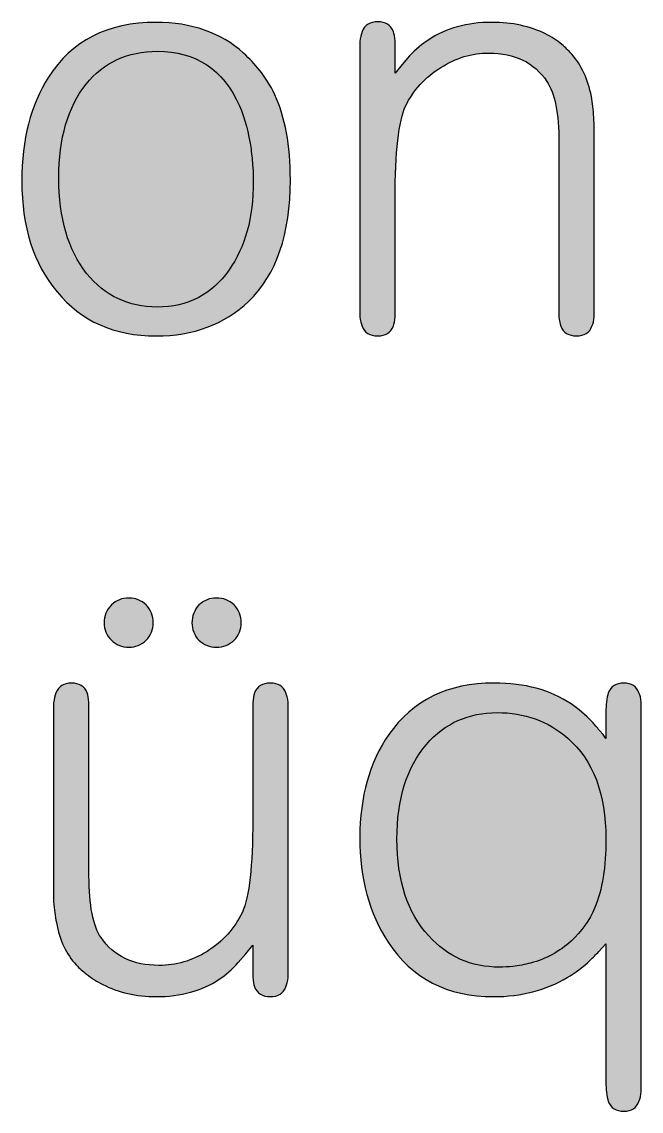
# Model space of a CAD drawing. Header units: centimetres. Extents: x -18.6 to 18.8, y -13 to 11.8.
# Drawn here: x -13.754 to -13.382, y -11.797 to -11.143 of the extents above; entities that cross this region are included whole.
import ezdxf

# ---------------------------------------------------------------- set-up
doc = ezdxf.new("R2010")
doc.units = ezdxf.units.CM
doc.header["$MEASUREMENT"] = 0
doc.layers.add('Layer 1', color=7, linetype='Continuous')

msp = doc.modelspace()

# ---------------------------------------------------------------- hatches: boundary and pattern name
at = {"layer": 'Layer 1', "true_color": 0x373435}
h = msp.add_hatch(color=250, dxfattribs=at)
edge = h.paths.add_edge_path()
edge.add_spline(control_points=[(-13.5931, -11.23782), (-13.5931, -11.27047), (-13.60144, -11.29477), (-13.61813, -11.31075), (-13.63272, -11.32464), (-13.65126, -11.33158), (-13.67373, -11.33158), (-13.69876, -11.33158), (-13.71857, -11.32279), (-13.73316, -11.30519), (-13.7473, -11.28829), (-13.75436, -11.26606), (-13.75436, -11.23851), (-13.75436, -11.21374), (-13.74903, -11.19301), (-13.73837, -11.17635), (-13.72447, -11.15435), (-13.70293, -11.14335), (-13.67373, -11.14335), (-13.65242, -11.14335), (-13.63493, -11.14949), (-13.62125, -11.16177), (-13.61755, -11.16524), (-13.61442, -11.16859), (-13.61187, -11.17183), (-13.60816, -11.17623), (-13.60504, -11.18121), (-13.60249, -11.18677), (-13.59623, -11.20019), (-13.5931, -11.21721), (-13.5931, -11.23782)], knot_values=[0, 0, 0, 0, 0.1, 0.1, 0.1, 0.2, 0.2, 0.2, 0.3, 0.3, 0.3, 0.4, 0.4, 0.4, 0.5, 0.5, 0.5, 0.6, 0.6, 0.6, 0.7, 0.7, 0.7, 0.8, 0.8, 0.8, 0.9, 0.9, 0.9, 1, 1, 1, 1], degree=3, periodic=1)
h = msp.add_hatch(color=250, dxfattribs=at)
edge = h.paths.add_edge_path()
edge.add_spline(control_points=[(-13.41065, -11.32013), (-13.41089, -11.32245), (-13.41134, -11.32429), (-13.41204, -11.32568), (-13.41343, -11.32962), (-13.41655, -11.33158), (-13.42143, -11.33158), (-13.42606, -11.33158), (-13.42919, -11.32962), (-13.4308, -11.32568), (-13.43127, -11.32429), (-13.43161, -11.32245), (-13.43185, -11.32013), (-13.43185, -11.32013), (-13.43185, -11.21559), (-13.43185, -11.21559), (-13.43185, -11.198), (-13.43429, -11.18572), (-13.43915, -11.17878), (-13.44679, -11.16743), (-13.45837, -11.16177), (-13.4739, -11.16177), (-13.4841, -11.16177), (-13.49371, -11.16466), (-13.50274, -11.17045), (-13.51225, -11.17623), (-13.51931, -11.18399), (-13.52395, -11.19371), (-13.52812, -11.20251), (-13.5302, -11.22103), (-13.5302, -11.24927), (-13.5302, -11.24927), (-13.5302, -11.32013), (-13.5302, -11.32013), (-13.53044, -11.32245), (-13.53078, -11.32429), (-13.53124, -11.32568), (-13.53286, -11.32962), (-13.536, -11.33158), (-13.54063, -11.33158), (-13.5455, -11.33158), (-13.54862, -11.32962), (-13.55001, -11.32568), (-13.55072, -11.32429), (-13.55117, -11.32245), (-13.55141, -11.32013), (-13.55141, -11.32013), (-13.55141, -11.15482), (-13.55141, -11.15482), (-13.55117, -11.1525), (-13.55072, -11.15053), (-13.55001, -11.14891), (-13.54839, -11.14498), (-13.54526, -11.14301), (-13.54063, -11.14301), (-13.536, -11.14301), (-13.53286, -11.14498), (-13.53124, -11.14891), (-13.53078, -11.1503), (-13.53044, -11.15215), (-13.5302, -11.15446), (-13.5302, -11.15446), (-13.5302, -11.17391), (-13.5302, -11.17391), (-13.5302, -11.17391), (-13.52603, -11.16871), (-13.52603, -11.16871), (-13.52603, -11.16871), (-13.52152, -11.1635), (-13.52152, -11.1635), (-13.5178, -11.15956), (-13.51399, -11.15632), (-13.51004, -11.15377), (-13.49962, -11.14683), (-13.48699, -11.14335), (-13.47216, -11.14335), (-13.45988, -11.14335), (-13.44911, -11.14567), (-13.43984, -11.1503), (-13.43637, -11.15215), (-13.43312, -11.15424), (-13.43011, -11.15656), (-13.42803, -11.1584), (-13.42606, -11.16037), (-13.4242, -11.16246), (-13.41841, -11.16894), (-13.41447, -11.17738), (-13.41239, -11.1878), (-13.41169, -11.19174), (-13.41123, -11.19591), (-13.411, -11.20032), (-13.411, -11.20032), (-13.41065, -11.20553), (-13.41065, -11.20553), (-13.41065, -11.20553), (-13.41065, -11.32013), (-13.41065, -11.32013)], knot_values=[0, 0, 0, 0, 0.03125, 0.03125, 0.03125, 0.0625, 0.0625, 0.0625, 0.09375, 0.09375, 0.09375, 0.125, 0.125, 0.125, 0.15625, 0.15625, 0.15625, 0.1875, 0.1875, 0.1875, 0.21875, 0.21875, 0.21875, 0.25, 0.25, 0.25, 0.28125, 0.28125, 0.28125, 0.3125, 0.3125, 0.3125, 0.34375, 0.34375, 0.34375, 0.375, 0.375, 0.375, 0.40625, 0.40625, 0.40625, 0.4375, 0.4375, 0.4375, 0.46875, 0.46875, 0.46875, 0.5, 0.5, 0.5, 0.53125, 0.53125, 0.53125, 0.5625, 0.5625, 0.5625, 0.59375, 0.59375, 0.59375, 0.625, 0.625, 0.625, 0.65625, 0.65625, 0.65625, 0.6875, 0.6875, 0.6875, 0.71875, 0.71875, 0.71875, 0.75, 0.75, 0.75, 0.78125, 0.78125, 0.78125, 0.8125, 0.8125, 0.8125, 0.84375, 0.84375, 0.84375, 0.875, 0.875, 0.875, 0.90625, 0.90625, 0.90625, 0.9375, 0.9375, 0.9375, 0.96875, 0.96875, 0.96875, 1, 1, 1, 1], degree=3, periodic=1)
h = msp.add_hatch(color=250, dxfattribs=at)
edge = h.paths.add_edge_path()
edge.add_spline(control_points=[(-13.61535, -11.23887), (-13.61535, -11.23608), (-13.61546, -11.2333), (-13.61569, -11.23053), (-13.61593, -11.22682), (-13.61627, -11.22311), (-13.61674, -11.21941), (-13.61813, -11.20969), (-13.62044, -11.20101), (-13.62369, -11.19337), (-13.63341, -11.1716), (-13.64987, -11.16072), (-13.67304, -11.16072), (-13.69087, -11.16072), (-13.70513, -11.16732), (-13.71578, -11.18051), (-13.72668, -11.19417), (-13.73212, -11.21293), (-13.73212, -11.23677), (-13.73212, -11.26085), (-13.72656, -11.27995), (-13.71544, -11.29408), (-13.70455, -11.30751), (-13.69042, -11.31422), (-13.67304, -11.31422), (-13.65474, -11.31422), (-13.64037, -11.30682), (-13.62994, -11.292), (-13.62021, -11.27834), (-13.61535, -11.26063), (-13.61535, -11.23887)], knot_values=[0, 0, 0, 0, 0.1, 0.1, 0.1, 0.2, 0.2, 0.2, 0.3, 0.3, 0.3, 0.4, 0.4, 0.4, 0.5, 0.5, 0.5, 0.6, 0.6, 0.6, 0.7, 0.7, 0.7, 0.8, 0.8, 0.8, 0.9, 0.9, 0.9, 1, 1, 1, 1], degree=3, periodic=1)
h = msp.add_hatch(color=250, dxfattribs=at)
edge = h.paths.add_edge_path()
edge.add_spline(control_points=[(-13.67545, -11.50384), (-13.67545, -11.50778), (-13.67684, -11.51126), (-13.67961, -11.51426), (-13.68264, -11.51704), (-13.68611, -11.51844), (-13.69004, -11.51844), (-13.69421, -11.51844), (-13.6977, -11.51704), (-13.70047, -11.51426), (-13.70349, -11.51126), (-13.70499, -11.50778), (-13.70499, -11.50384), (-13.70499, -11.49968), (-13.70349, -11.49609), (-13.70047, -11.49308), (-13.6977, -11.4903), (-13.69421, -11.48891), (-13.69004, -11.48891), (-13.68611, -11.48891), (-13.68264, -11.4903), (-13.67961, -11.49308), (-13.67684, -11.49609), (-13.67545, -11.49968), (-13.67545, -11.50384)], knot_values=[0, 0, 0, 0, 0.125, 0.125, 0.125, 0.25, 0.25, 0.25, 0.375, 0.375, 0.375, 0.5, 0.5, 0.5, 0.625, 0.625, 0.625, 0.75, 0.75, 0.75, 0.875, 0.875, 0.875, 1, 1, 1, 1], degree=3, periodic=1)
h = msp.add_hatch(color=250, dxfattribs=at)
edge = h.paths.add_edge_path()
edge.add_spline(control_points=[(-13.62262, -11.50384), (-13.62262, -11.50778), (-13.62402, -11.51126), (-13.62679, -11.51426), (-13.62981, -11.51704), (-13.63339, -11.51844), (-13.63757, -11.51844), (-13.64151, -11.51844), (-13.64498, -11.51704), (-13.64799, -11.51426), (-13.65077, -11.51126), (-13.65217, -11.50778), (-13.65217, -11.50384), (-13.65217, -11.49968), (-13.65077, -11.49609), (-13.64799, -11.49308), (-13.64498, -11.4903), (-13.64151, -11.48891), (-13.63757, -11.48891), (-13.63339, -11.48891), (-13.62981, -11.4903), (-13.62679, -11.49308), (-13.62402, -11.49609), (-13.62262, -11.49968), (-13.62262, -11.50384)], knot_values=[0, 0, 0, 0, 0.125, 0.125, 0.125, 0.25, 0.25, 0.25, 0.375, 0.375, 0.375, 0.5, 0.5, 0.5, 0.625, 0.625, 0.625, 0.75, 0.75, 0.75, 0.875, 0.875, 0.875, 1, 1, 1, 1], degree=3, periodic=1)
h = msp.add_hatch(color=250, dxfattribs=at)
edge = h.paths.add_edge_path()
edge.add_spline(control_points=[(-13.73522, -11.55178), (-13.73499, -11.54946), (-13.73453, -11.54749), (-13.73383, -11.54587), (-13.73222, -11.54193), (-13.72909, -11.53996), (-13.72445, -11.53996), (-13.71982, -11.53996), (-13.71669, -11.54193), (-13.71506, -11.54587), (-13.71461, -11.54726), (-13.71426, -11.54911), (-13.71403, -11.55143), (-13.71403, -11.55143), (-13.71403, -11.65562), (-13.71403, -11.65562), (-13.71403, -11.67344), (-13.71159, -11.68583), (-13.70673, -11.69277), (-13.69908, -11.70389), (-13.68749, -11.70945), (-13.67197, -11.70945), (-13.66178, -11.70945), (-13.65217, -11.70667), (-13.64312, -11.70111), (-13.63363, -11.69509), (-13.62656, -11.68722), (-13.62192, -11.67749), (-13.61775, -11.66824), (-13.61567, -11.64971), (-13.61567, -11.62193), (-13.61567, -11.62193), (-13.61567, -11.55178), (-13.61567, -11.55178), (-13.61544, -11.54946), (-13.61509, -11.54749), (-13.61463, -11.54587), (-13.61301, -11.54193), (-13.60988, -11.53996), (-13.60524, -11.53996), (-13.60038, -11.53996), (-13.59725, -11.54193), (-13.59587, -11.54587), (-13.59517, -11.54726), (-13.59471, -11.54911), (-13.59448, -11.55143), (-13.59448, -11.55143), (-13.59448, -11.71674), (-13.59448, -11.71674), (-13.59471, -11.71906), (-13.59517, -11.7209), (-13.59587, -11.7223), (-13.59725, -11.72624), (-13.60038, -11.7282), (-13.60524, -11.7282), (-13.60988, -11.7282), (-13.61301, -11.72624), (-13.61463, -11.7223), (-13.61509, -11.7209), (-13.61544, -11.71906), (-13.61567, -11.71674), (-13.61567, -11.71674), (-13.61567, -11.69729), (-13.61567, -11.69729), (-13.61567, -11.69729), (-13.61984, -11.7025), (-13.61984, -11.7025), (-13.61984, -11.7025), (-13.62436, -11.70771), (-13.62436, -11.70771), (-13.62807, -11.71188), (-13.63189, -11.71524), (-13.63582, -11.71778), (-13.64625, -11.72472), (-13.65888, -11.7282), (-13.67371, -11.7282), (-13.68575, -11.7282), (-13.69642, -11.72577), (-13.70568, -11.7209), (-13.70915, -11.71929), (-13.7124, -11.7172), (-13.71542, -11.71466), (-13.71773, -11.71303), (-13.71982, -11.71119), (-13.72166, -11.70909), (-13.7277, -11.70285), (-13.73164, -11.6944), (-13.73349, -11.68375), (-13.73441, -11.68004), (-13.73499, -11.67588), (-13.73522, -11.67124), (-13.73522, -11.67124), (-13.73522, -11.55178), (-13.73522, -11.55178)], knot_values=[0, 0, 0, 0, 0.032258, 0.032258, 0.032258, 0.064516, 0.064516, 0.064516, 0.096774, 0.096774, 0.096774, 0.129032, 0.129032, 0.129032, 0.16129, 0.16129, 0.16129, 0.193548, 0.193548, 0.193548, 0.225806, 0.225806, 0.225806, 0.258065, 0.258065, 0.258065, 0.290323, 0.290323, 0.290323, 0.322581, 0.322581, 0.322581, 0.354839, 0.354839, 0.354839, 0.387097, 0.387097, 0.387097, 0.419355, 0.419355, 0.419355, 0.451613, 0.451613, 0.451613, 0.483871, 0.483871, 0.483871, 0.516129, 0.516129, 0.516129, 0.548387, 0.548387, 0.548387, 0.580645, 0.580645, 0.580645, 0.612903, 0.612903, 0.612903, 0.645161, 0.645161, 0.645161, 0.677419, 0.677419, 0.677419, 0.709677, 0.709677, 0.709677, 0.741935, 0.741935, 0.741935, 0.774194, 0.774194, 0.774194, 0.806452, 0.806452, 0.806452, 0.83871, 0.83871, 0.83871, 0.870968, 0.870968, 0.870968, 0.903226, 0.903226, 0.903226, 0.935484, 0.935484, 0.935484, 0.967742, 0.967742, 0.967742, 1, 1, 1, 1], degree=3, periodic=1)
h = msp.add_hatch(color=250, dxfattribs=at)
edge = h.paths.add_edge_path()
edge.add_spline(control_points=[(-13.40367, -11.55768), (-13.40367, -11.55513), (-13.40355, -11.55305), (-13.40332, -11.55143), (-13.40309, -11.54911), (-13.40274, -11.54726), (-13.40229, -11.54587), (-13.40066, -11.54193), (-13.39753, -11.53996), (-13.3929, -11.53996), (-13.38826, -11.53996), (-13.38525, -11.54193), (-13.38386, -11.54587), (-13.38317, -11.54726), (-13.38271, -11.54911), (-13.38247, -11.55143), (-13.38247, -11.55143), (-13.38247, -11.78516), (-13.38247, -11.78516), (-13.38271, -11.78747), (-13.38317, -11.78944), (-13.38386, -11.79106), (-13.38525, -11.795), (-13.38826, -11.79697), (-13.3929, -11.79697), (-13.39753, -11.79697), (-13.40066, -11.795), (-13.40229, -11.79106), (-13.40274, -11.78967), (-13.40309, -11.78782), (-13.40332, -11.7855), (-13.40355, -11.78388), (-13.40367, -11.7818), (-13.40367, -11.77925), (-13.40367, -11.77925), (-13.40367, -11.69659), (-13.40367, -11.69659), (-13.40367, -11.69659), (-13.40577, -11.69868), (-13.40577, -11.69868), (-13.40577, -11.69868), (-13.40785, -11.70111), (-13.40785, -11.70111), (-13.4097, -11.70296), (-13.41144, -11.7047), (-13.41306, -11.70632), (-13.41746, -11.71049), (-13.4221, -11.71396), (-13.42696, -11.71674), (-13.43971, -11.72438), (-13.45441, -11.7282), (-13.4711, -11.7282), (-13.4989, -11.7282), (-13.51998, -11.71732), (-13.53435, -11.69556), (-13.5457, -11.67819), (-13.55138, -11.65724), (-13.55138, -11.63269), (-13.55138, -11.60815), (-13.54559, -11.58754), (-13.534, -11.57088), (-13.51963, -11.55027), (-13.49855, -11.53996), (-13.47075, -11.53996), (-13.45244, -11.53996), (-13.43704, -11.54413), (-13.42453, -11.55247), (-13.42013, -11.55548), (-13.41595, -11.55907), (-13.41201, -11.56323), (-13.4104, -11.56486), (-13.40889, -11.56659), (-13.40751, -11.56844), (-13.40751, -11.56844), (-13.40541, -11.57088), (-13.40541, -11.57088), (-13.40541, -11.57088), (-13.40367, -11.57331), (-13.40367, -11.57331), (-13.40367, -11.57331), (-13.40367, -11.55768), (-13.40367, -11.55768)], knot_values=[0, 0, 0, 0, 0.037037, 0.037037, 0.037037, 0.074074, 0.074074, 0.074074, 0.111111, 0.111111, 0.111111, 0.148148, 0.148148, 0.148148, 0.185185, 0.185185, 0.185185, 0.222222, 0.222222, 0.222222, 0.259259, 0.259259, 0.259259, 0.296296, 0.296296, 0.296296, 0.333333, 0.333333, 0.333333, 0.37037, 0.37037, 0.37037, 0.407407, 0.407407, 0.407407, 0.444444, 0.444444, 0.444444, 0.481481, 0.481481, 0.481481, 0.518519, 0.518519, 0.518519, 0.555556, 0.555556, 0.555556, 0.592593, 0.592593, 0.592593, 0.62963, 0.62963, 0.62963, 0.666667, 0.666667, 0.666667, 0.703704, 0.703704, 0.703704, 0.740741, 0.740741, 0.740741, 0.777778, 0.777778, 0.777778, 0.814815, 0.814815, 0.814815, 0.851852, 0.851852, 0.851852, 0.888889, 0.888889, 0.888889, 0.925926, 0.925926, 0.925926, 0.962963, 0.962963, 0.962963, 1, 1, 1, 1], degree=3, periodic=1)
h = msp.add_hatch(color=250, dxfattribs=at)
edge = h.paths.add_edge_path()
edge.add_spline(control_points=[(-13.52914, -11.63374), (-13.52914, -11.65851), (-13.52277, -11.67785), (-13.51002, -11.69174), (-13.49867, -11.70424), (-13.48453, -11.71049), (-13.46763, -11.71049), (-13.46484, -11.71049), (-13.46217, -11.71037), (-13.45962, -11.71014), (-13.45592, -11.70967), (-13.45233, -11.70898), (-13.44886, -11.70806), (-13.43959, -11.70551), (-13.43147, -11.70111), (-13.42453, -11.69486), (-13.41827, -11.68907), (-13.41352, -11.68235), (-13.41028, -11.67472), (-13.40588, -11.66406), (-13.40367, -11.65029), (-13.40367, -11.63338), (-13.40367, -11.60653), (-13.41132, -11.58639), (-13.42661, -11.57296), (-13.43843, -11.56277), (-13.45256, -11.55768), (-13.46902, -11.55768), (-13.48616, -11.55768), (-13.50029, -11.56404), (-13.51142, -11.57678), (-13.52323, -11.59067), (-13.52914, -11.60965), (-13.52914, -11.63374)], knot_values=[0, 0, 0, 0, 0.090909, 0.090909, 0.090909, 0.181818, 0.181818, 0.181818, 0.272727, 0.272727, 0.272727, 0.363636, 0.363636, 0.363636, 0.454545, 0.454545, 0.454545, 0.545455, 0.545455, 0.545455, 0.636364, 0.636364, 0.636364, 0.727273, 0.727273, 0.727273, 0.818182, 0.818182, 0.818182, 0.909091, 0.909091, 0.909091, 1, 1, 1, 1], degree=3, periodic=1)

# ---------------------------------------------------------------- linework, layer by layer
at = {"layer": 'Layer 1', "color": 250}
for points, knots in [([(-13.5931, -11.23782), (-13.5931, -11.27047), (-13.60144, -11.29477), (-13.61813, -11.31075), (-13.63272, -11.32464), (-13.65126, -11.33158), (-13.67373, -11.33158), (-13.69876, -11.33158), (-13.71857, -11.32279), (-13.73316, -11.30519), (-13.7473, -11.28829), (-13.75436, -11.26606), (-13.75436, -11.23851), (-13.75436, -11.21374), (-13.74903, -11.19301), (-13.73837, -11.17635), (-13.72447, -11.15435), (-13.70293, -11.14335), (-13.67373, -11.14335), (-13.65242, -11.14335), (-13.63493, -11.14949), (-13.62125, -11.16177), (-13.61755, -11.16524), (-13.61442, -11.16859), (-13.61187, -11.17183), (-13.60816, -11.17623), (-13.60504, -11.18121), (-13.60249, -11.18677), (-13.59623, -11.20019), (-13.5931, -11.21721), (-13.5931, -11.23782)], [0, 0, 0, 0, 0.1, 0.1, 0.1, 0.2, 0.2, 0.2, 0.3, 0.3, 0.3, 0.4, 0.4, 0.4, 0.5, 0.5, 0.5, 0.6, 0.6, 0.6, 0.7, 0.7, 0.7, 0.8, 0.8, 0.8, 0.9, 0.9, 0.9, 1, 1, 1, 1]), ([(-13.41065, -11.32013), (-13.41089, -11.32245), (-13.41134, -11.32429), (-13.41204, -11.32568), (-13.41343, -11.32962), (-13.41655, -11.33158), (-13.42143, -11.33158), (-13.42606, -11.33158), (-13.42919, -11.32962), (-13.4308, -11.32568), (-13.43127, -11.32429), (-13.43161, -11.32245), (-13.43185, -11.32013), (-13.43185, -11.32013), (-13.43185, -11.21559), (-13.43185, -11.21559), (-13.43185, -11.198), (-13.43429, -11.18572), (-13.43915, -11.17878), (-13.44679, -11.16743), (-13.45837, -11.16177), (-13.4739, -11.16177), (-13.4841, -11.16177), (-13.49371, -11.16466), (-13.50274, -11.17045), (-13.51225, -11.17623), (-13.51931, -11.18399), (-13.52395, -11.19371), (-13.52812, -11.20251), (-13.5302, -11.22103), (-13.5302, -11.24927), (-13.5302, -11.24927), (-13.5302, -11.32013), (-13.5302, -11.32013), (-13.53044, -11.32245), (-13.53078, -11.32429), (-13.53124, -11.32568), (-13.53286, -11.32962), (-13.536, -11.33158), (-13.54063, -11.33158), (-13.5455, -11.33158), (-13.54862, -11.32962), (-13.55001, -11.32568), (-13.55072, -11.32429), (-13.55117, -11.32245), (-13.55141, -11.32013), (-13.55141, -11.32013), (-13.55141, -11.15482), (-13.55141, -11.15482), (-13.55117, -11.1525), (-13.55072, -11.15053), (-13.55001, -11.14891), (-13.54839, -11.14498), (-13.54526, -11.14301), (-13.54063, -11.14301), (-13.536, -11.14301), (-13.53286, -11.14498), (-13.53124, -11.14891), (-13.53078, -11.1503), (-13.53044, -11.15215), (-13.5302, -11.15446), (-13.5302, -11.15446), (-13.5302, -11.17391), (-13.5302, -11.17391), (-13.5302, -11.17391), (-13.52603, -11.16871), (-13.52603, -11.16871), (-13.52603, -11.16871), (-13.52152, -11.1635), (-13.52152, -11.1635), (-13.5178, -11.15956), (-13.51399, -11.15632), (-13.51004, -11.15377), (-13.49962, -11.14683), (-13.48699, -11.14335), (-13.47216, -11.14335), (-13.45988, -11.14335), (-13.44911, -11.14567), (-13.43984, -11.1503), (-13.43637, -11.15215), (-13.43312, -11.15424), (-13.43011, -11.15656), (-13.42803, -11.1584), (-13.42606, -11.16037), (-13.4242, -11.16246), (-13.41841, -11.16894), (-13.41447, -11.17738), (-13.41239, -11.1878), (-13.41169, -11.19174), (-13.41123, -11.19591), (-13.411, -11.20032), (-13.411, -11.20032), (-13.41065, -11.20553), (-13.41065, -11.20553), (-13.41065, -11.20553), (-13.41065, -11.32013), (-13.41065, -11.32013)], [0, 0, 0, 0, 0.03125, 0.03125, 0.03125, 0.0625, 0.0625, 0.0625, 0.09375, 0.09375, 0.09375, 0.125, 0.125, 0.125, 0.15625, 0.15625, 0.15625, 0.1875, 0.1875, 0.1875, 0.21875, 0.21875, 0.21875, 0.25, 0.25, 0.25, 0.28125, 0.28125, 0.28125, 0.3125, 0.3125, 0.3125, 0.34375, 0.34375, 0.34375, 0.375, 0.375, 0.375, 0.40625, 0.40625, 0.40625, 0.4375, 0.4375, 0.4375, 0.46875, 0.46875, 0.46875, 0.5, 0.5, 0.5, 0.53125, 0.53125, 0.53125, 0.5625, 0.5625, 0.5625, 0.59375, 0.59375, 0.59375, 0.625, 0.625, 0.625, 0.65625, 0.65625, 0.65625, 0.6875, 0.6875, 0.6875, 0.71875, 0.71875, 0.71875, 0.75, 0.75, 0.75, 0.78125, 0.78125, 0.78125, 0.8125, 0.8125, 0.8125, 0.84375, 0.84375, 0.84375, 0.875, 0.875, 0.875, 0.90625, 0.90625, 0.90625, 0.9375, 0.9375, 0.9375, 0.96875, 0.96875, 0.96875, 1, 1, 1, 1]), ([(-13.61535, -11.23887), (-13.61535, -11.23608), (-13.61546, -11.2333), (-13.61569, -11.23053), (-13.61593, -11.22682), (-13.61627, -11.22311), (-13.61674, -11.21941), (-13.61813, -11.20969), (-13.62044, -11.20101), (-13.62369, -11.19337), (-13.63341, -11.1716), (-13.64987, -11.16072), (-13.67304, -11.16072), (-13.69087, -11.16072), (-13.70513, -11.16732), (-13.71578, -11.18051), (-13.72668, -11.19417), (-13.73212, -11.21293), (-13.73212, -11.23677), (-13.73212, -11.26085), (-13.72656, -11.27995), (-13.71544, -11.29408), (-13.70455, -11.30751), (-13.69042, -11.31422), (-13.67304, -11.31422), (-13.65474, -11.31422), (-13.64037, -11.30682), (-13.62994, -11.292), (-13.62021, -11.27834), (-13.61535, -11.26063), (-13.61535, -11.23887)], [0, 0, 0, 0, 0.1, 0.1, 0.1, 0.2, 0.2, 0.2, 0.3, 0.3, 0.3, 0.4, 0.4, 0.4, 0.5, 0.5, 0.5, 0.6, 0.6, 0.6, 0.7, 0.7, 0.7, 0.8, 0.8, 0.8, 0.9, 0.9, 0.9, 1, 1, 1, 1]), ([(-13.67545, -11.50384), (-13.67545, -11.50778), (-13.67684, -11.51126), (-13.67961, -11.51426), (-13.68264, -11.51704), (-13.68611, -11.51844), (-13.69004, -11.51844), (-13.69421, -11.51844), (-13.6977, -11.51704), (-13.70047, -11.51426), (-13.70349, -11.51126), (-13.70499, -11.50778), (-13.70499, -11.50384), (-13.70499, -11.49968), (-13.70349, -11.49609), (-13.70047, -11.49308), (-13.6977, -11.4903), (-13.69421, -11.48891), (-13.69004, -11.48891), (-13.68611, -11.48891), (-13.68264, -11.4903), (-13.67961, -11.49308), (-13.67684, -11.49609), (-13.67545, -11.49968), (-13.67545, -11.50384)], [0, 0, 0, 0, 0.125, 0.125, 0.125, 0.25, 0.25, 0.25, 0.375, 0.375, 0.375, 0.5, 0.5, 0.5, 0.625, 0.625, 0.625, 0.75, 0.75, 0.75, 0.875, 0.875, 0.875, 1, 1, 1, 1]), ([(-13.62262, -11.50384), (-13.62262, -11.50778), (-13.62402, -11.51126), (-13.62679, -11.51426), (-13.62981, -11.51704), (-13.63339, -11.51844), (-13.63757, -11.51844), (-13.64151, -11.51844), (-13.64498, -11.51704), (-13.64799, -11.51426), (-13.65077, -11.51126), (-13.65217, -11.50778), (-13.65217, -11.50384), (-13.65217, -11.49968), (-13.65077, -11.49609), (-13.64799, -11.49308), (-13.64498, -11.4903), (-13.64151, -11.48891), (-13.63757, -11.48891), (-13.63339, -11.48891), (-13.62981, -11.4903), (-13.62679, -11.49308), (-13.62402, -11.49609), (-13.62262, -11.49968), (-13.62262, -11.50384)], [0, 0, 0, 0, 0.125, 0.125, 0.125, 0.25, 0.25, 0.25, 0.375, 0.375, 0.375, 0.5, 0.5, 0.5, 0.625, 0.625, 0.625, 0.75, 0.75, 0.75, 0.875, 0.875, 0.875, 1, 1, 1, 1]), ([(-13.73522, -11.55178), (-13.73499, -11.54946), (-13.73453, -11.54749), (-13.73383, -11.54587), (-13.73222, -11.54193), (-13.72909, -11.53996), (-13.72445, -11.53996), (-13.71982, -11.53996), (-13.71669, -11.54193), (-13.71506, -11.54587), (-13.71461, -11.54726), (-13.71426, -11.54911), (-13.71403, -11.55143), (-13.71403, -11.55143), (-13.71403, -11.65562), (-13.71403, -11.65562), (-13.71403, -11.67344), (-13.71159, -11.68583), (-13.70673, -11.69277), (-13.69908, -11.70389), (-13.68749, -11.70945), (-13.67197, -11.70945), (-13.66178, -11.70945), (-13.65217, -11.70667), (-13.64312, -11.70111), (-13.63363, -11.69509), (-13.62656, -11.68722), (-13.62192, -11.67749), (-13.61775, -11.66824), (-13.61567, -11.64971), (-13.61567, -11.62193), (-13.61567, -11.62193), (-13.61567, -11.55178), (-13.61567, -11.55178), (-13.61544, -11.54946), (-13.61509, -11.54749), (-13.61463, -11.54587), (-13.61301, -11.54193), (-13.60988, -11.53996), (-13.60524, -11.53996), (-13.60038, -11.53996), (-13.59725, -11.54193), (-13.59587, -11.54587), (-13.59517, -11.54726), (-13.59471, -11.54911), (-13.59448, -11.55143), (-13.59448, -11.55143), (-13.59448, -11.71674), (-13.59448, -11.71674), (-13.59471, -11.71906), (-13.59517, -11.7209), (-13.59587, -11.7223), (-13.59725, -11.72624), (-13.60038, -11.7282), (-13.60524, -11.7282), (-13.60988, -11.7282), (-13.61301, -11.72624), (-13.61463, -11.7223), (-13.61509, -11.7209), (-13.61544, -11.71906), (-13.61567, -11.71674), (-13.61567, -11.71674), (-13.61567, -11.69729), (-13.61567, -11.69729), (-13.61567, -11.69729), (-13.61984, -11.7025), (-13.61984, -11.7025), (-13.61984, -11.7025), (-13.62436, -11.70771), (-13.62436, -11.70771), (-13.62807, -11.71188), (-13.63189, -11.71524), (-13.63582, -11.71778), (-13.64625, -11.72472), (-13.65888, -11.7282), (-13.67371, -11.7282), (-13.68575, -11.7282), (-13.69642, -11.72577), (-13.70568, -11.7209), (-13.70915, -11.71929), (-13.7124, -11.7172), (-13.71542, -11.71466), (-13.71773, -11.71303), (-13.71982, -11.71119), (-13.72166, -11.70909), (-13.7277, -11.70285), (-13.73164, -11.6944), (-13.73349, -11.68375), (-13.73441, -11.68004), (-13.73499, -11.67588), (-13.73522, -11.67124), (-13.73522, -11.67124), (-13.73522, -11.55178), (-13.73522, -11.55178)], [0, 0, 0, 0, 0.032258, 0.032258, 0.032258, 0.064516, 0.064516, 0.064516, 0.096774, 0.096774, 0.096774, 0.129032, 0.129032, 0.129032, 0.16129, 0.16129, 0.16129, 0.193548, 0.193548, 0.193548, 0.225806, 0.225806, 0.225806, 0.258065, 0.258065, 0.258065, 0.290323, 0.290323, 0.290323, 0.322581, 0.322581, 0.322581, 0.354839, 0.354839, 0.354839, 0.387097, 0.387097, 0.387097, 0.419355, 0.419355, 0.419355, 0.451613, 0.451613, 0.451613, 0.483871, 0.483871, 0.483871, 0.516129, 0.516129, 0.516129, 0.548387, 0.548387, 0.548387, 0.580645, 0.580645, 0.580645, 0.612903, 0.612903, 0.612903, 0.645161, 0.645161, 0.645161, 0.677419, 0.677419, 0.677419, 0.709677, 0.709677, 0.709677, 0.741935, 0.741935, 0.741935, 0.774194, 0.774194, 0.774194, 0.806452, 0.806452, 0.806452, 0.83871, 0.83871, 0.83871, 0.870968, 0.870968, 0.870968, 0.903226, 0.903226, 0.903226, 0.935484, 0.935484, 0.935484, 0.967742, 0.967742, 0.967742, 1, 1, 1, 1]), ([(-13.40367, -11.55768), (-13.40367, -11.55513), (-13.40355, -11.55305), (-13.40332, -11.55143), (-13.40309, -11.54911), (-13.40274, -11.54726), (-13.40229, -11.54587), (-13.40066, -11.54193), (-13.39753, -11.53996), (-13.3929, -11.53996), (-13.38826, -11.53996), (-13.38525, -11.54193), (-13.38386, -11.54587), (-13.38317, -11.54726), (-13.38271, -11.54911), (-13.38247, -11.55143), (-13.38247, -11.55143), (-13.38247, -11.78516), (-13.38247, -11.78516), (-13.38271, -11.78747), (-13.38317, -11.78944), (-13.38386, -11.79106), (-13.38525, -11.795), (-13.38826, -11.79697), (-13.3929, -11.79697), (-13.39753, -11.79697), (-13.40066, -11.795), (-13.40229, -11.79106), (-13.40274, -11.78967), (-13.40309, -11.78782), (-13.40332, -11.7855), (-13.40355, -11.78388), (-13.40367, -11.7818), (-13.40367, -11.77925), (-13.40367, -11.77925), (-13.40367, -11.69659), (-13.40367, -11.69659), (-13.40367, -11.69659), (-13.40577, -11.69868), (-13.40577, -11.69868), (-13.40577, -11.69868), (-13.40785, -11.70111), (-13.40785, -11.70111), (-13.4097, -11.70296), (-13.41144, -11.7047), (-13.41306, -11.70632), (-13.41746, -11.71049), (-13.4221, -11.71396), (-13.42696, -11.71674), (-13.43971, -11.72438), (-13.45441, -11.7282), (-13.4711, -11.7282), (-13.4989, -11.7282), (-13.51998, -11.71732), (-13.53435, -11.69556), (-13.5457, -11.67819), (-13.55138, -11.65724), (-13.55138, -11.63269), (-13.55138, -11.60815), (-13.54559, -11.58754), (-13.534, -11.57088), (-13.51963, -11.55027), (-13.49855, -11.53996), (-13.47075, -11.53996), (-13.45244, -11.53996), (-13.43704, -11.54413), (-13.42453, -11.55247), (-13.42013, -11.55548), (-13.41595, -11.55907), (-13.41201, -11.56323), (-13.4104, -11.56486), (-13.40889, -11.56659), (-13.40751, -11.56844), (-13.40751, -11.56844), (-13.40541, -11.57088), (-13.40541, -11.57088), (-13.40541, -11.57088), (-13.40367, -11.57331), (-13.40367, -11.57331), (-13.40367, -11.57331), (-13.40367, -11.55768), (-13.40367, -11.55768)], [0, 0, 0, 0, 0.037037, 0.037037, 0.037037, 0.074074, 0.074074, 0.074074, 0.111111, 0.111111, 0.111111, 0.148148, 0.148148, 0.148148, 0.185185, 0.185185, 0.185185, 0.222222, 0.222222, 0.222222, 0.259259, 0.259259, 0.259259, 0.296296, 0.296296, 0.296296, 0.333333, 0.333333, 0.333333, 0.37037, 0.37037, 0.37037, 0.407407, 0.407407, 0.407407, 0.444444, 0.444444, 0.444444, 0.481481, 0.481481, 0.481481, 0.518519, 0.518519, 0.518519, 0.555556, 0.555556, 0.555556, 0.592593, 0.592593, 0.592593, 0.62963, 0.62963, 0.62963, 0.666667, 0.666667, 0.666667, 0.703704, 0.703704, 0.703704, 0.740741, 0.740741, 0.740741, 0.777778, 0.777778, 0.777778, 0.814815, 0.814815, 0.814815, 0.851852, 0.851852, 0.851852, 0.888889, 0.888889, 0.888889, 0.925926, 0.925926, 0.925926, 0.962963, 0.962963, 0.962963, 1, 1, 1, 1]), ([(-13.52914, -11.63374), (-13.52914, -11.65851), (-13.52277, -11.67785), (-13.51002, -11.69174), (-13.49867, -11.70424), (-13.48453, -11.71049), (-13.46763, -11.71049), (-13.46484, -11.71049), (-13.46217, -11.71037), (-13.45962, -11.71014), (-13.45592, -11.70967), (-13.45233, -11.70898), (-13.44886, -11.70806), (-13.43959, -11.70551), (-13.43147, -11.70111), (-13.42453, -11.69486), (-13.41827, -11.68907), (-13.41352, -11.68235), (-13.41028, -11.67472), (-13.40588, -11.66406), (-13.40367, -11.65029), (-13.40367, -11.63338), (-13.40367, -11.60653), (-13.41132, -11.58639), (-13.42661, -11.57296), (-13.43843, -11.56277), (-13.45256, -11.55768), (-13.46902, -11.55768), (-13.48616, -11.55768), (-13.50029, -11.56404), (-13.51142, -11.57678), (-13.52323, -11.59067), (-13.52914, -11.60965), (-13.52914, -11.63374)], [0, 0, 0, 0, 0.090909, 0.090909, 0.090909, 0.181818, 0.181818, 0.181818, 0.272727, 0.272727, 0.272727, 0.363636, 0.363636, 0.363636, 0.454545, 0.454545, 0.454545, 0.545455, 0.545455, 0.545455, 0.636364, 0.636364, 0.636364, 0.727273, 0.727273, 0.727273, 0.818182, 0.818182, 0.818182, 0.909091, 0.909091, 0.909091, 1, 1, 1, 1])]:
    msp.add_open_spline(points, degree=3, knots=knots, dxfattribs=at)

doc.saveas('drawing.dxf')
